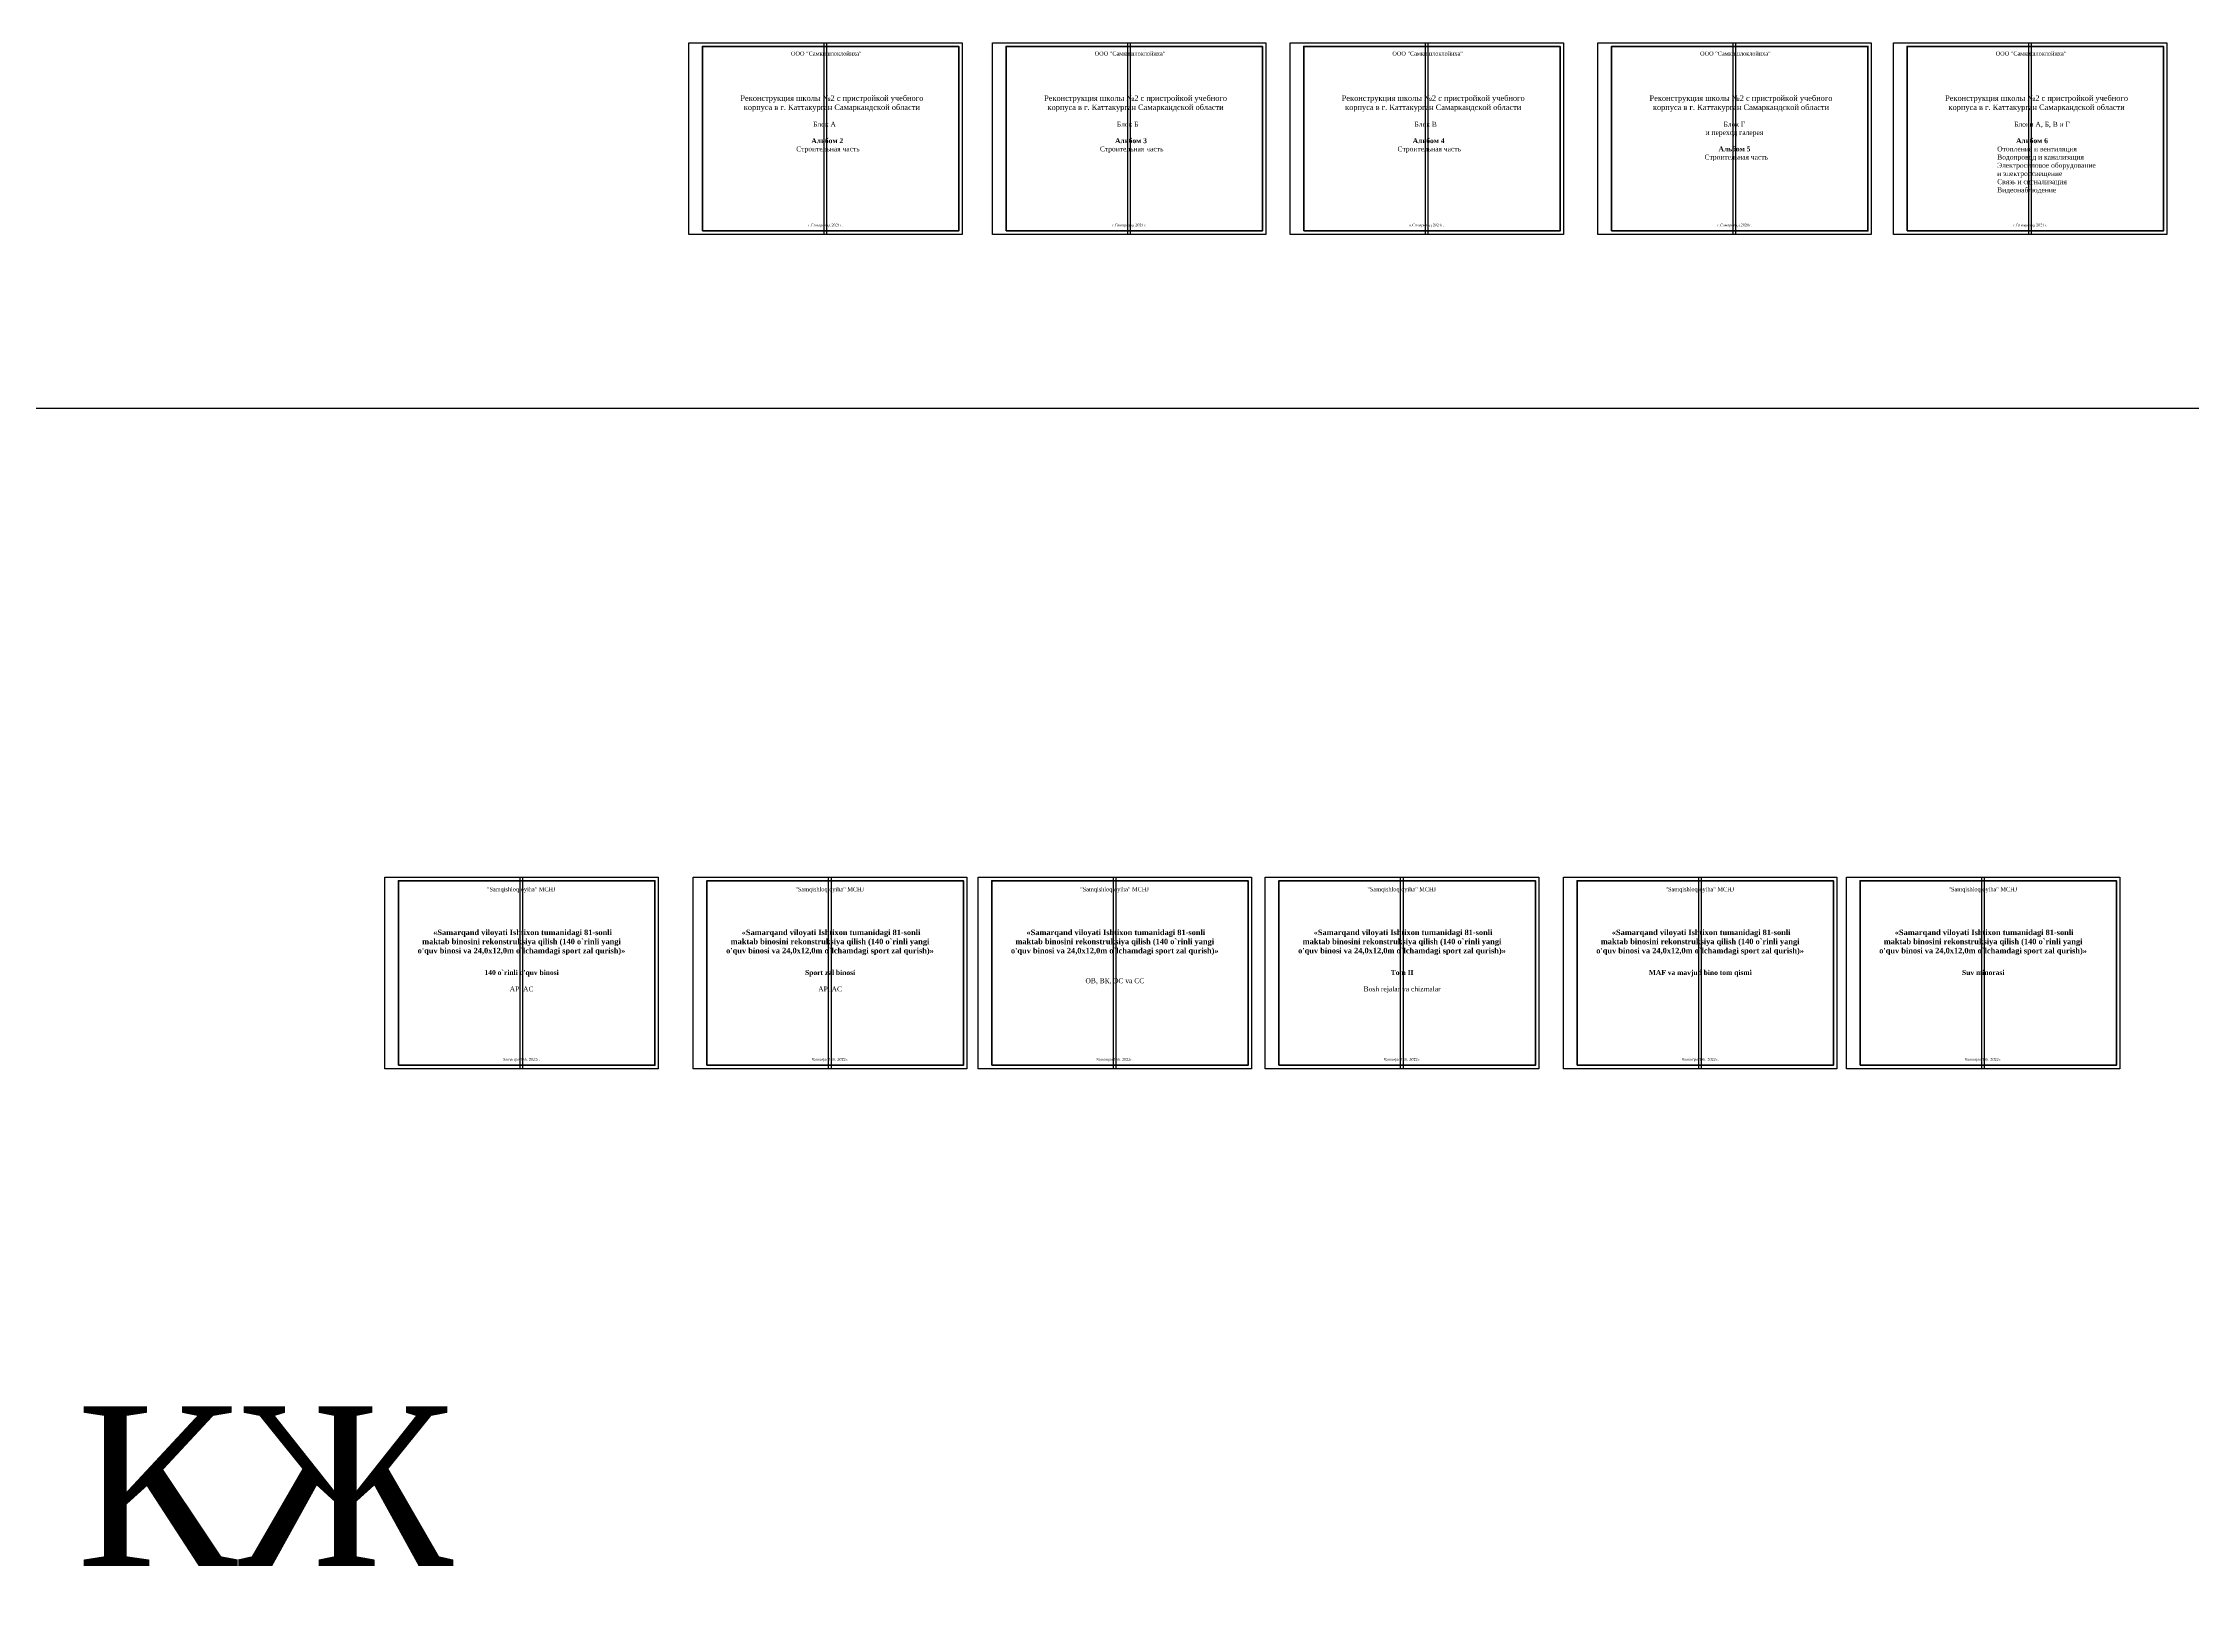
# Model space of a CAD drawing. Header units: millimetres. Extents: x 572274 to 2241483, y -888675 to -304135.
# Drawn here: x 924593 to 1317688, y -590320 to -304135 of the extents above; entities that cross this region are included whole.
import ezdxf

# ---------------------------------------------------------------- set-up
doc = ezdxf.new("R2010")
doc.units = ezdxf.units.MM
doc.layers.add('Слой5', color=7, linetype='Continuous', lineweight=15)
doc.styles.get("Standard").update_dxf_attribs({"font": 'isocpeur.ttf'})
doc.styles.add('WMF-Times New Roman2', font='times.ttf')

msp = doc.modelspace()

# ---------------------------------------------------------------- linework, layer by layer
for points in [[(1042649.883, -304134.62), (1092649.883, -304134.62), (1092649.883, -339134.62), (1042649.883, -339134.62)], [(1098181.844, -304134.62), (1148181.844, -304134.62), (1148181.844, -339134.62), (1098181.844, -339134.62)], [(1152599.163, -304134.62), (1202599.163, -304134.62), (1202599.163, -339134.62), (1152599.163, -339134.62)], [(1208872.847, -304134.62), (1258872.847, -304134.62), (1258872.847, -339134.62), (1208872.847, -339134.62)], [(1262916.716, -304134.62), (1312916.716, -304134.62), (1312916.716, -339134.62), (1262916.716, -339134.62)], [(987086.425, -456703.634), (1037086.425, -456703.634), (1037086.425, -491703.634), (987086.425, -491703.634)], [(1043488.582, -456703.634), (1093488.582, -456703.634), (1093488.582, -491703.634), (1043488.582, -491703.634)], [(1095553.328, -456703.634), (1145553.328, -456703.634), (1145553.328, -491703.634), (1095553.328, -491703.634)], [(1148069.607, -456703.634), (1198069.607, -456703.634), (1198069.607, -491703.634), (1148069.607, -491703.634)], [(1202576.641, -456703.634), (1252576.641, -456703.634), (1252576.641, -491703.634), (1202576.641, -491703.634)], [(1254314.304, -456703.634), (1304314.304, -456703.634), (1304314.304, -491703.634), (1254314.304, -491703.634)]]:
    msp.add_lwpolyline(points, close=True)
at = {"lineweight": 70}
for points in [[(1045149.883, -338509.62), (1092024.883, -338509.62), (1092024.883, -304759.62), (1045149.883, -304759.62)], [(1100681.844, -338509.62), (1147556.844, -338509.62), (1147556.844, -304759.62), (1100681.844, -304759.62)], [(1155099.163, -338509.62), (1201974.163, -338509.62), (1201974.163, -304759.62), (1155099.163, -304759.62)], [(1211372.847, -338509.62), (1258247.847, -338509.62), (1258247.847, -304759.62), (1211372.847, -304759.62)], [(1265416.716, -338509.62), (1312291.716, -338509.62), (1312291.716, -304759.62), (1265416.716, -304759.62)], [(989586.425, -491078.634), (1036461.425, -491078.634), (1036461.425, -457328.634), (989586.425, -457328.634)], [(1045988.582, -491078.634), (1092863.582, -491078.634), (1092863.582, -457328.634), (1045988.582, -457328.634)], [(1098053.328, -491078.634), (1144928.328, -491078.634), (1144928.328, -457328.634), (1098053.328, -457328.634)], [(1150569.607, -491078.634), (1197444.607, -491078.634), (1197444.607, -457328.634), (1150569.607, -457328.634)], [(1205076.641, -491078.634), (1251951.641, -491078.634), (1251951.641, -457328.634), (1205076.641, -457328.634)], [(1256814.304, -491078.634), (1303689.304, -491078.634), (1303689.304, -457328.634), (1256814.304, -457328.634)]]:
    msp.add_lwpolyline(points, close=True, dxfattribs=at)
at = {"color": 1, "lineweight": 30}
msp.add_lwpolyline([(572274.214, -370928.407), (2241482.546, -370928.407), (2241482.546, -888675.233), (572274.214, -888675.233)], close=True, dxfattribs=at)
at = {"layer": 'Defpoints', "color": 6, "linetype": 'ByBlock'}
for p, q in [((1067399.883, -339134.62), (1067399.883, -304134.62)), ((1067899.883, -339134.62), (1067899.883, -304134.62)), ((1122931.844, -339134.62), (1122931.844, -304134.62)), ((1123431.844, -339134.62), (1123431.844, -304134.62)), ((1177349.163, -339134.62), (1177349.163, -304134.62)), ((1177849.163, -339134.62), (1177849.163, -304134.62)), ((1233622.847, -339134.62), (1233622.847, -304134.62)), ((1234122.847, -339134.62), (1234122.847, -304134.62)), ((1287666.716, -339134.62), (1287666.716, -304134.62)), ((1288166.716, -339134.62), (1288166.716, -304134.62)), ((1011836.425, -491703.634), (1011836.425, -456703.634)), ((1012336.425, -491703.634), (1012336.425, -456703.634)), ((1068238.582, -491703.634), (1068238.582, -456703.634)), ((1068738.582, -491703.634), (1068738.582, -456703.634)), ((1120303.328, -491703.634), (1120303.328, -456703.634)), ((1120803.328, -491703.634), (1120803.328, -456703.634)), ((1172819.607, -491703.634), (1172819.607, -456703.634)), ((1173319.607, -491703.634), (1173319.607, -456703.634)), ((1227326.641, -491703.634), (1227326.641, -456703.634)), ((1227826.641, -491703.634), (1227826.641, -456703.634)), ((1279064.304, -491703.634), (1279064.304, -456703.634)), ((1279564.304, -491703.634), (1279564.304, -456703.634))]:
    msp.add_line(p, q, dxfattribs=at)

# ---------------------------------------------------------------- texts
at = {"lineweight": 20}
for s, insert, char_height, width, attachment_point in [('\\pt298.9;{\\fTimes New Roman Cyr|b0|i0|c204|p18; ООО "Самкишлоклойиха"}', (1067650.572, -305690.341), 750, 37468.4704, 2), ('\\pt298.9;{\\fTimes New Roman Cyr|b0|i0|c204|p18; ООО "Самкишлоклойиха"}', (1123182.533, -305690.341), 750, 37468.4704, 2), ('\\pt298.9;{\\fTimes New Roman Cyr|b0|i0|c204|p18; ООО "Самкишлоклойиха"}', (1177599.853, -305690.341), 750, 37468.4704, 2), ('\\pt298.9;{\\fTimes New Roman Cyr|b0|i0|c204|p18; ООО "Самкишлоклойиха"}', (1233873.536, -305690.341), 750, 37468.4704, 2), ('\\pt298.9;{\\fTimes New Roman Cyr|b0|i0|c204|p18; ООО "Самкишлоклойиха"}', (1287917.406, -305690.341), 750, 37468.4704, 2), ('\\pt4822;{\\fTimes New Roman|b0|i0|c204|p18;Реконструкция школы №2 с пристройкой учебного корпуса в г. Каттакурган Самаркандской области}', (1068820.168, -313719.776), 1000, 37468.4704, 2), ('\\pt4822;{\\fTimes New Roman|b0|i0|c204|p18;Реконструкция школы №2 с пристройкой учебного корпуса в г. Каттакурган Самаркандской области}', (1124352.129, -313719.776), 1000, 37468.4704, 2), ('\\pt4822;{\\fTimes New Roman|b0|i0|c204|p18;Реконструкция школы №2 с пристройкой учебного корпуса в г. Каттакурган Самаркандской области}', (1178769.449, -313719.776), 1000, 37468.4704, 2), ('\\pt4822;{\\fTimes New Roman|b0|i0|c204|p18;Реконструкция школы №2 с пристройкой учебного корпуса в г. Каттакурган Самаркандской области}', (1235043.133, -313719.776), 1000, 37468.4704, 2), ('\\pt4822;{\\fTimes New Roman|b0|i0|c204|p18;Реконструкция школы №2 с пристройкой учебного корпуса в г. Каттакурган Самаркандской области}', (1289087.002, -313719.776), 1000, 37468.4704, 2), ('\\pt358.6;{\\fTimes New Roman|b0|i0|c204|p18;\\C250;           Блок А \\P\\C256;\\P\\fTimes New Roman|b1|i0|c204|p18;^I         Альбом 2\\fTimes New Roman|b0|i0|c204|p18;\\P  Строительная часть}', (1061617.203, -318549.036), 900, 37468.4704, 1), ('\\pt358.6;{\\fTimes New Roman|b0|i0|c204|p18;\\C250;           Блок Б \\P\\C256;\\P\\fTimes New Roman|b1|i0|c204|p18;^I         Альбом 3\\fTimes New Roman|b0|i0|c204|p18;\\P  Строительная часть}', (1117149.164, -318549.036), 900, 37468.4704, 1), ('\\pt358.6;{\\fTimes New Roman|b0|i0|c204|p18;\\C250;           Блок В \\P\\C256;\\P\\fTimes New Roman|b1|i0|c204|p18;^I         Альбом 4\\fTimes New Roman|b0|i0|c204|p18;\\P  Строительная часть}', (1171566.483, -318549.036), 900, 37468.4704, 1), ('{\\fTimes New Roman|b0|i0|c204|p18;\\C250;Блок Г \\P\\pt358.6;и переход галерея\\C256;\\P\\ptz;\\P\\fTimes New Roman|b1|i0|c204|p18;Альбом 5\\fTimes New Roman|b0|i0|c204|p18;\\P\\pt358.6;  Строительная часть}', (1233845.737, -318549.036), 900, 37468.4704, 2), ('\\pt358.6;{\\fTimes New Roman|b0|i0|c204|p18;\\C250;         Блоки А, Б, В и Г\\P\\C256;\\P\\fTimes New Roman|b1|i0|c204|p18;^I         Альбом 6\\fTimes New Roman|b0|i0|c204|p18;\\PОтопление и вентиляция\\PВодопровод и канализация \\PЭлектросиловое оборудование\\Pи электроосвещение\\PСвязь и сигнализация\\P\\C7;Видеонаблюдение}', (1281884.036, -318549.036), 900, 37468.4704, 1), ('{\\fTimes New Roman|b0|i0|c204|p18;г.Самарканд 2021г.}', (1067646.026, -337178.6), 500, 15523.29152, 2), ('{\\fTimes New Roman|b0|i0|c204|p18;г.Самарканд 2021г.}', (1123178.968, -337178.6), 500, 15523.29152, 2), ('{\\fTimes New Roman|b0|i0|c204|p18;г.Самарканд 2021г.}', (1177580.025, -337178.6), 500, 15523.29152, 2), ('{\\fTimes New Roman|b0|i0|c204|p18;г.Самарканд 2021г.}', (1233867.117, -337178.6), 500, 15523.29152, 2), ('{\\fTimes New Roman|b0|i0|c204|p18;г.Самарканд 2021г.}', (1287902.711, -337178.6), 500, 15523.29152, 2), ('\\pt298.9;{\\fTimes New Roman Cyr|b0|i0|c204|p18;"\\fTimes New Roman Cyr|b0|i0|c0|p18;Samqishloqloyiha\\fTimes New Roman Cyr|b0|i0|c204|p18;"\\fTimes New Roman Cyr|b0|i0|c0|p18; MCHJ}', (1012026.927, -458515.263), 750, 37468.4704, 2), ('\\pt298.9;{\\fTimes New Roman Cyr|b0|i0|c204|p18;"\\fTimes New Roman Cyr|b0|i0|c0|p18;Samqishloqloyiha\\fTimes New Roman Cyr|b0|i0|c204|p18;"\\fTimes New Roman Cyr|b0|i0|c0|p18; MCHJ}', (1068429.084, -458515.263), 750, 37468.4704, 2), ('\\pt298.9;{\\fTimes New Roman Cyr|b0|i0|c204|p18;"\\fTimes New Roman Cyr|b0|i0|c0|p18;Samqishloqloyiha\\fTimes New Roman Cyr|b0|i0|c204|p18;"\\fTimes New Roman Cyr|b0|i0|c0|p18; MCHJ}', (1120493.83, -458515.263), 750, 37468.4704, 2), ('\\pt298.9;{\\fTimes New Roman Cyr|b0|i0|c204|p18;"\\fTimes New Roman Cyr|b0|i0|c0|p18;Samqishloqloyiha\\fTimes New Roman Cyr|b0|i0|c204|p18;"\\fTimes New Roman Cyr|b0|i0|c0|p18; MCHJ}', (1173010.108, -458515.263), 750, 37468.4704, 2), ('\\pt298.9;{\\fTimes New Roman Cyr|b0|i0|c204|p18;"\\fTimes New Roman Cyr|b0|i0|c0|p18;Samqishloqloyiha\\fTimes New Roman Cyr|b0|i0|c204|p18;"\\fTimes New Roman Cyr|b0|i0|c0|p18; MCHJ}', (1227517.143, -458515.263), 750, 37468.4704, 2), ('\\pt298.9;{\\fTimes New Roman Cyr|b0|i0|c204|p18;"\\fTimes New Roman Cyr|b0|i0|c0|p18;Samqishloqloyiha\\fTimes New Roman Cyr|b0|i0|c204|p18;"\\fTimes New Roman Cyr|b0|i0|c0|p18; MCHJ}', (1279254.806, -458515.263), 750, 37468.4704, 2), ("\\pt4822;{\\fTimes New Roman|b1|i0|c0|p18; \\fTimes New Roman|b1|i0|c204|p18;\\C251;\\c3355443;«Samarqand viloyati Ishtixon tumanidagi 81-sonli maktab binosini rekonstruksiya qilish (140 o`rinli yangi o'quv binosi va 24,0x12,0m o`lchamdagi sport zal qurish)»}", (1012079.365, -466269.83), 1000, 37468.4704, 2), ("\\pt4822;{\\fTimes New Roman|b1|i0|c0|p18; \\fTimes New Roman|b1|i0|c204|p18;\\C251;\\c3355443;«Samarqand viloyati Ishtixon tumanidagi 81-sonli maktab binosini rekonstruksiya qilish (140 o`rinli yangi o'quv binosi va 24,0x12,0m o`lchamdagi sport zal qurish)»}", (1068481.521, -466269.83), 1000, 37468.4704, 2), ("\\pt4822;{\\fTimes New Roman|b1|i0|c0|p18; \\fTimes New Roman|b1|i0|c204|p18;\\C251;\\c3355443;«Samarqand viloyati Ishtixon tumanidagi 81-sonli maktab binosini rekonstruksiya qilish (140 o`rinli yangi o'quv binosi va 24,0x12,0m o`lchamdagi sport zal qurish)»}", (1120546.268, -466269.83), 1000, 37468.4704, 2), ("\\pt4822;{\\fTimes New Roman|b1|i0|c0|p18; \\fTimes New Roman|b1|i0|c204|p18;\\C251;\\c3355443;«Samarqand viloyati Ishtixon tumanidagi 81-sonli maktab binosini rekonstruksiya qilish (140 o`rinli yangi o'quv binosi va 24,0x12,0m o`lchamdagi sport zal qurish)»}", (1173062.546, -466269.83), 1000, 37468.4704, 2), ("\\pt4822;{\\fTimes New Roman|b1|i0|c0|p18; \\fTimes New Roman|b1|i0|c204|p18;\\C251;\\c3355443;«Samarqand viloyati Ishtixon tumanidagi 81-sonli maktab binosini rekonstruksiya qilish (140 o`rinli yangi o'quv binosi va 24,0x12,0m o`lchamdagi sport zal qurish)»}", (1227569.581, -466269.83), 1000, 37468.4704, 2), ("\\pt4822;{\\fTimes New Roman|b1|i0|c0|p18; \\fTimes New Roman|b1|i0|c204|p18;\\C251;\\c3355443;«Samarqand viloyati Ishtixon tumanidagi 81-sonli maktab binosini rekonstruksiya qilish (140 o`rinli yangi o'quv binosi va 24,0x12,0m o`lchamdagi sport zal qurish)»}", (1279307.243, -466269.83), 1000, 37468.4704, 2), ("\\pt358.6;{\\fTimes New Roman|b1|i0|c204|p18;\\C251;\\c3355443;140 o`rinli o'quv binosi\\P\\fTimes New Roman|b0|i0|c204|p18;\\C256;\\P\\ptz;АР, АС }", (1012103.56, -473664.603), 900, 37468.4704, 2), ('\\pt358.6;{\\fTimes New Roman|b1|i0|c0|p18;\\C251;\\c3355443;S\\fTimes New Roman|b1|i0|c204|p18;port zal binosi\\P\\fTimes New Roman|b0|i0|c204|p18;\\C256;\\P\\ptz;АР, АС }', (1068505.716, -473664.603), 900, 37468.4704, 2), ('\\pt358.6;{\\fTimes New Roman|b0|i0|c204|p18;\\P\\ptz;ОВ, ВК, ЭС \\fTimes New Roman|b0|i0|c0|p18;va CC\\fTimes New Roman|b0|i0|c204|p18; }', (1120570.463, -473664.603), 900, 37468.4704, 2), ('\\pt358.6;{\\fTimes New Roman|b1|i0|c204|p18;То\\fTimes New Roman|b1|i0|c0|p18;m\\fTimes New Roman|b1|i0|c204|p18; II\\fTimes New Roman|b1|i0|c0|p18;\\P\\fTimes New Roman|b0|i0|c204|p18;\\P\\ptz;\\fTimes New Roman|b0|i0|c0|p18;Bosh rejalar va chizmalar \\fTimes New Roman|b0|i0|c204|p18; }', (1173086.741, -473664.603), 900, 37468.4704, 2), ('\\pt358.6;{\\fTimes New Roman|b1|i0|c0|p18;\\C251;\\c3355443;MAF\\fTimes New Roman|b1|i0|c204|p18; \\fTimes New Roman|b1|i0|c0|p18;va mavjud bino tom qismi}', (1227593.776, -473664.603), 900, 37468.4704, 2), ('\\pt358.6;{\\fTimes New Roman|b1|i0|c0|p18;\\C251;\\c3355443;Suv minorasi}', (1279331.438, -473664.603), 900, 37468.4704, 2), ('{\\fTimes New Roman|b0|i0|c0|p18;Samarqand sh.\\fTimes New Roman|b0|i0|c204|p18; 202\\fTimes New Roman|b0|i0|c0|p18;2\\fTimes New Roman|b0|i0|c204|p18;г.}', (1012076.191, -489747.614), 500, 15523.29152, 2), ('{\\fTimes New Roman|b0|i0|c0|p18;Samarqand sh.\\fTimes New Roman|b0|i0|c204|p18; 202\\fTimes New Roman|b0|i0|c0|p18;2\\fTimes New Roman|b0|i0|c204|p18;г.}', (1068478.348, -489747.614), 500, 15523.29152, 2), ('{\\fTimes New Roman|b0|i0|c0|p18;Samarqand sh.\\fTimes New Roman|b0|i0|c204|p18; 202\\fTimes New Roman|b0|i0|c0|p18;2\\fTimes New Roman|b0|i0|c204|p18;г.}', (1120543.094, -489747.614), 500, 15523.29152, 2), ('{\\fTimes New Roman|b0|i0|c0|p18;Samarqand sh.\\fTimes New Roman|b0|i0|c204|p18; 202\\fTimes New Roman|b0|i0|c0|p18;2\\fTimes New Roman|b0|i0|c204|p18;г.}', (1173059.372, -489747.614), 500, 15523.29152, 2), ('{\\fTimes New Roman|b0|i0|c0|p18;Samarqand sh.\\fTimes New Roman|b0|i0|c204|p18; 202\\fTimes New Roman|b0|i0|c0|p18;2\\fTimes New Roman|b0|i0|c204|p18;г.}', (1227566.407, -489747.614), 500, 15523.29152, 2), ('{\\fTimes New Roman|b0|i0|c0|p18;Samarqand sh.\\fTimes New Roman|b0|i0|c204|p18; 202\\fTimes New Roman|b0|i0|c0|p18;2\\fTimes New Roman|b0|i0|c204|p18;г.}', (1279304.069, -489747.614), 500, 15523.29152, 2)]:
    msp.add_mtext(s, dxfattribs=dict(at, insert=insert, char_height=char_height, width=width, attachment_point=attachment_point))
at = {"layer": 'Слой5', "color": 1, "linetype": 'ByBlock', "lineweight": 15, "style": 'WMF-Times New Roman2'}
msp.add_text('КЖ', height=29160, dxfattribs=at).set_placement((930778.675, -582619.661))

doc.saveas('drawing.dxf')
